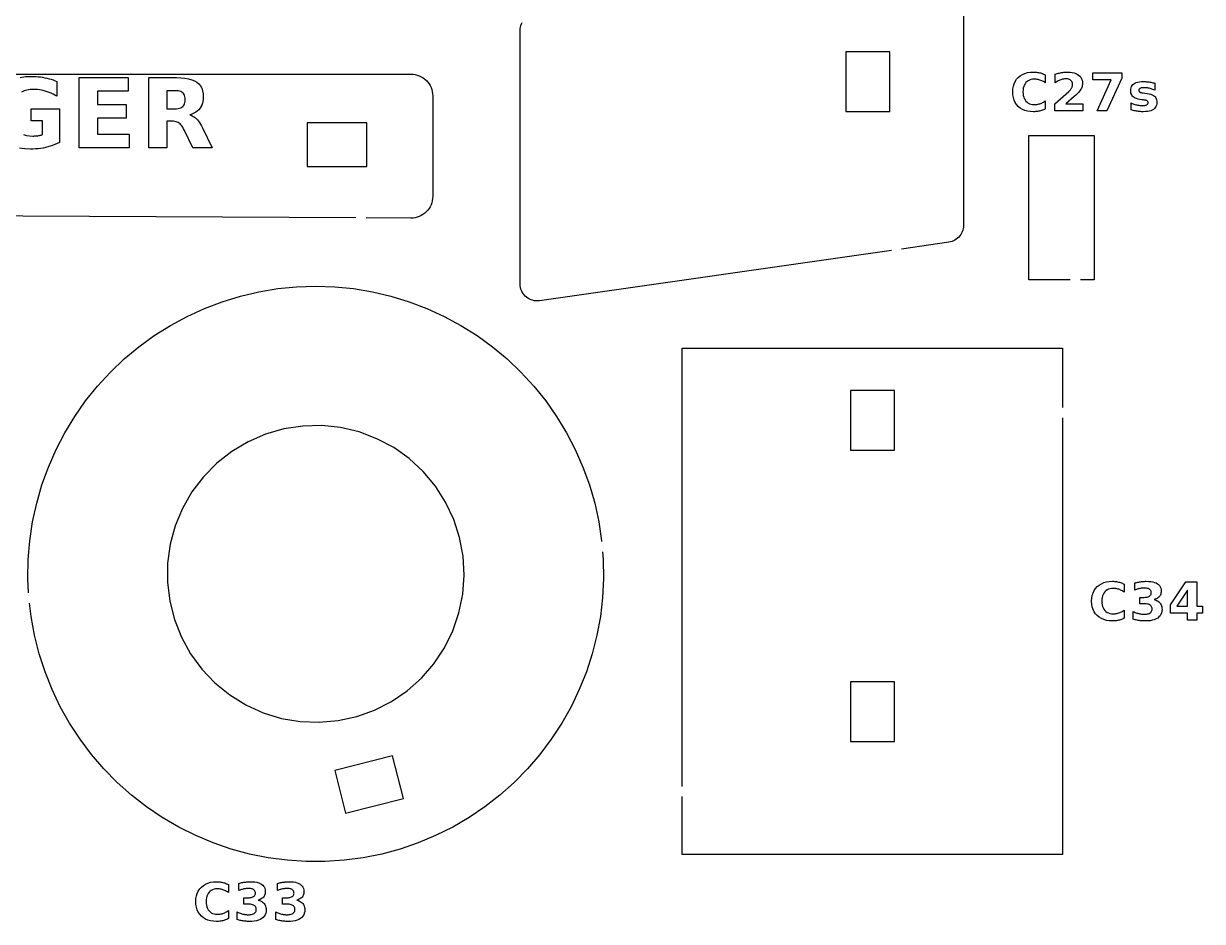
# Model space of a CAD drawing. Header units: millimetres. Extents: x 9 to 296, y 5 to 140.
# Drawn here: x 221.1 to 295.9, y 4.7 to 61.7 of the extents above; entities that cross this region are included whole.
import ezdxf

# ---------------------------------------------------------------- set-up
doc = ezdxf.new("R2010")
doc.units = ezdxf.units.MM
doc.layers.add('CUT', color=1, linetype='CONTINUOUS')
doc.layers.add('ENGRAVE', color=5, linetype='CONTINUOUS')

msp = doc.modelspace()

# ---------------------------------------------------------------- linework, layer by layer
at = {"layer": 'CUT', "color": 1}
for points in [[(280.775, 68.6761), (280.775, 48.8655), (280.7702, 48.765), (280.7556, 48.6637), (280.7315, 48.5642), (280.698, 48.4675), (280.6554, 48.3744), (280.6042, 48.2857), (280.5448, 48.2024), (280.4777, 48.125), (280.4036, 48.0544), (280.3231, 47.9912), (280.2369, 47.9359), (280.1459, 47.889), (280.0508, 47.8511), (279.9526, 47.8223), (279.8538, 47.8034), (276.8408, 47.3729)], [(276.1974, 47.281), (253.8502, 44.0885), (253.7442, 44.0788), (253.636, 44.0798), (253.5284, 44.0917), (253.4225, 44.1144), (253.3194, 44.1475), (253.2202, 44.1909), (253.1259, 44.244), (253.0374, 44.3064), (252.9556, 44.3773), (252.8814, 44.4561), (252.8154, 44.542), (252.7584, 44.6341), (252.711, 44.7314), (252.6736, 44.833), (252.6467, 44.9378), (252.6304, 45.0449), (252.625, 45.1511), (252.625, 61.2476), (252.6302, 61.3524), (252.6461, 61.4581), (252.6724, 61.5616), (252.7088, 61.6621), (252.755, 61.7584)], [(216.709, 58.475), (245.7018, 58.475), (245.8348, 58.4685), (245.9683, 58.4487), (246.0992, 58.4159), (246.2262, 58.3704), (246.3482, 58.3127), (246.464, 58.2433), (246.5723, 58.163), (246.6723, 58.0723), (246.763, 57.9723), (246.8433, 57.864), (246.9127, 57.7482), (246.9704, 57.6262), (247.0159, 57.4992), (247.0487, 57.3683), (247.0685, 57.2348), (247.075, 57.1018), (247.075, 50.7048), (247.0684, 50.5715), (247.0485, 50.4376), (247.0155, 50.3063), (246.9697, 50.1788), (246.9117, 50.0565), (246.8419, 49.9405), (246.761, 49.832), (246.6698, 49.7319), (246.5693, 49.6412), (246.4603, 49.5609), (246.3439, 49.4917), (246.2213, 49.4343), (246.0937, 49.3892), (245.9622, 49.3568), (245.8282, 49.3376), (245.6948, 49.3317), (242.8526, 49.3463)], [(287.55, 45.425), (284.925, 45.425), (284.925, 54.575), (289.075, 54.575), (289.075, 45.425), (288.2, 45.425)], [(242.2026, 49.3496), (170.2911, 49.7184)], [(221.4195, 25.5346), (221.3745, 26.4404), (221.3945, 27.6487), (221.4943, 28.853), (221.6734, 30.0481), (221.9312, 31.2288), (222.2664, 32.3898), (222.6776, 33.5262), (223.1631, 34.6329), (223.7206, 35.705), (224.3477, 36.738), (225.0418, 37.7273), (225.7997, 38.6686), (226.6181, 39.5577), (227.4936, 40.3908), (228.4222, 41.1642), (229.3998, 41.8745), (230.4223, 42.5186), (231.4851, 43.0938), (232.5836, 43.5975), (233.713, 44.0275), (234.8683, 44.3819), (236.0446, 44.6591), (237.2366, 44.858), (238.4391, 44.9777), (239.6469, 45.0177), (240.8547, 44.9778), (242.0572, 44.8581), (243.2492, 44.6592), (244.4255, 44.3819), (245.5808, 44.0276), (246.7102, 43.5976), (247.8087, 43.094), (248.8715, 42.5188), (249.894, 41.8747), (250.8717, 41.1643), (251.8003, 40.391), (252.6757, 39.5579), (253.4942, 38.6688), (254.2521, 37.7276), (254.9462, 36.7383), (255.5734, 35.7053), (256.1309, 34.6331), (256.6164, 33.5265), (257.0276, 32.3901), (257.3628, 31.2291), (257.6206, 30.0484), (257.7998, 28.8533), (257.8046, 28.7954)], [(262.925, 13.25), (262.925, 41.075), (287.075, 41.075), (287.075, 37.3)], [(287.075, 36.65), (287.075, 8.925), (262.925, 8.925), (262.925, 12.6)], [(257.8583, 28.1477), (257.8996, 27.649), (257.9196, 26.4407), (257.8597, 25.2337), (257.7201, 24.0333), (257.5016, 22.8448), (257.2049, 21.6733), (256.8315, 20.5239), (256.3829, 19.4018), (255.8611, 18.3118), (255.2685, 17.2586), (254.6075, 16.2469), (253.8812, 15.2811), (253.0925, 14.3654), (252.2451, 13.5039), (251.3426, 12.7002), (250.389, 11.9579), (249.3883, 11.2803), (248.3451, 10.6703), (247.2639, 10.1306), (246.1493, 9.6635), (245.0063, 9.2711), (243.8399, 8.9551), (242.6552, 8.7169), (241.4573, 8.5575), (240.2514, 8.4776), (239.043, 8.4776), (237.8371, 8.5575), (236.6392, 8.7169), (235.4545, 8.9551), (234.288, 9.271), (233.145, 9.6634), (232.0305, 10.1305), (230.9492, 10.6702), (229.906, 11.2802), (228.9054, 11.9578), (227.9517, 12.7), (227.0492, 13.5037), (226.2018, 14.3652), (225.4131, 15.2809), (224.6867, 16.2467), (224.0258, 17.2584), (223.4331, 18.3115), (222.9113, 19.4015), (222.4627, 20.5237), (222.0893, 21.673), (221.7926, 22.8445), (221.574, 24.033), (221.4747, 24.8873)]]:
    msp.add_lwpolyline(points, dxfattribs=at)
for points in [[(276.095, 59.895), (273.305, 59.895), (273.305, 56.105), (276.095, 56.105), (276.095, 59.895)], [(239.105, 52.605), (242.895, 52.605), (242.895, 55.395), (239.105, 55.395), (239.105, 52.605)], [(276.395, 34.605), (276.395, 38.395), (273.605, 38.395), (273.605, 34.605), (276.395, 34.605)], [(248.7835, 29.0564), (248.4126, 30.2058), (247.8978, 31.2982), (247.2475, 32.3159), (246.4724, 33.2421), (245.5852, 34.0615), (244.6006, 34.7608), (243.5346, 35.3284), (242.4047, 35.755), (241.2296, 36.0337), (240.0285, 36.1598), (238.8211, 36.1313), (237.6273, 35.9486), (236.4667, 35.6147), (235.3583, 35.1352), (234.3203, 34.5178), (233.3697, 33.7728), (232.5223, 32.9124), (231.7918, 31.9506), (231.1903, 30.9034), (230.7277, 29.7878), (230.4115, 28.6222), (230.247, 27.4258), (230.2368, 26.2181), (230.3811, 25.0191), (230.6776, 23.8483), (231.1214, 22.7251), (231.7051, 21.6678), (232.4193, 20.6939), (233.2521, 19.8193), (234.19, 19.0584), (235.2174, 18.4236), (236.3176, 17.9255), (237.4725, 17.5721), (238.663, 17.3693), (239.8697, 17.3205), (241.0728, 17.4263), (242.2524, 17.6851), (243.3893, 18.0926), (244.4647, 18.6422), (245.461, 19.3248), (246.3619, 20.1291), (247.1525, 21.0421), (247.8198, 22.0487), (248.353, 23.1323), (248.7432, 24.2753), (248.984, 25.4587), (249.0716, 26.6632), (249.0043, 27.8691), (248.7835, 29.0564)], [(276.395, 16.105), (276.395, 19.895), (273.605, 19.895), (273.605, 16.105), (276.395, 16.105)], [(240.8554, 14.2521), (241.5403, 11.5475), (245.2143, 12.4779), (244.5294, 15.1825), (240.8554, 14.2521)]]:
    msp.add_lwpolyline(points, close=True, dxfattribs=at)
at = {"layer": 'ENGRAVE', "color": 5}
for points in [[(285.8552, 56.2155), (285.7957, 56.1917), (285.7353, 56.1705), (285.6742, 56.1516), (285.6122, 56.1352), (285.5493, 56.1213), (285.4856, 56.1099), (285.4209, 56.101), (285.3554, 56.0947), (285.2889, 56.0909), (285.2216, 56.0896), (285.0262, 56.099), (284.8449, 56.1273), (284.6775, 56.1745), (284.5242, 56.2404), (284.3849, 56.3253), (284.2596, 56.429), (284.1512, 56.5488), (284.0625, 56.6821), (283.9935, 56.8288), (283.9443, 56.9889), (283.9147, 57.1624), (283.9048, 57.3494), (283.9147, 57.5369), (283.9443, 57.7108), (283.9935, 57.8712), (284.0625, 58.0181), (284.1512, 58.1515), (284.2596, 58.2714), (284.3849, 58.3751), (284.5242, 58.46), (284.6775, 58.5259), (284.8449, 58.5731), (285.0262, 58.6013), (285.2216, 58.6108), (285.2889, 58.6095), (285.3554, 58.6057), (285.4209, 58.5994), (285.4856, 58.5905), (285.5493, 58.5791), (285.6122, 58.5652), (285.6742, 58.5488), (285.7353, 58.5299), (285.7957, 58.5086), (285.8552, 58.4849), (285.914, 58.4587), (285.9719, 58.4301), (285.9719, 57.9272), (285.914, 57.965), (285.8563, 57.9993), (285.799, 58.0301), (285.7419, 58.0574), (285.685, 58.0811), (285.6285, 58.1013), (285.5715, 58.1182), (285.5136, 58.1321), (285.4547, 58.1428), (285.3948, 58.1505), (285.3339, 58.1551), (285.272, 58.1567), (285.1642, 58.1507), (285.0644, 58.1328), (284.9725, 58.103), (284.8886, 58.0612), (284.8127, 58.0075), (284.7447, 57.9418), (284.686, 57.8657), (284.638, 57.7805), (284.6006, 57.6863), (284.574, 57.583), (284.558, 57.4707), (284.5526, 57.3494), (284.558, 57.2285), (284.574, 57.1166), (284.6006, 57.0137), (284.638, 56.9197), (284.686, 56.8347), (284.7447, 56.7586), (284.8127, 56.6929), (284.8886, 56.6392), (284.9725, 56.5974), (285.0644, 56.5676), (285.1642, 56.5497), (285.272, 56.5437), (285.3339, 56.5453), (285.3948, 56.5499), (285.4547, 56.5576), (285.5136, 56.5683), (285.5715, 56.5821), (285.6285, 56.5991), (285.685, 56.6193), (285.7419, 56.643), (285.799, 56.6703), (285.8563, 56.7011), (285.914, 56.7354), (285.9719, 56.7732), (285.9719, 56.2703), (285.914, 56.2417), (285.8552, 56.2155)], [(288.3481, 56.1368), (286.5821, 56.1368), (286.5821, 56.5974), (287.4692, 57.3803), (287.507, 57.416), (287.5415, 57.4514), (287.5725, 57.4865), (287.6001, 57.5214), (287.6242, 57.556), (287.6449, 57.5903), (287.6623, 57.6247), (287.6766, 57.6595), (287.6877, 57.6948), (287.6956, 57.7306), (287.7003, 57.7668), (287.7019, 57.8035), (287.6987, 57.8586), (287.6892, 57.91), (287.6732, 57.9577), (287.6509, 58.0017), (287.6222, 58.042), (287.5872, 58.0785), (287.5468, 58.1104), (287.5022, 58.1364), (287.4535, 58.1567), (287.4005, 58.1711), (287.3434, 58.1798), (287.282, 58.1827), (287.2324, 58.181), (287.1812, 58.1758), (287.1286, 58.1671), (287.0744, 58.1549), (287.0186, 58.1392), (286.9613, 58.1201), (286.9026, 58.0975), (286.8425, 58.0715), (286.7811, 58.0421), (286.7183, 58.0094), (286.6541, 57.9732), (286.5886, 57.9337), (286.5886, 58.4675), (286.659, 58.4899), (286.7291, 58.5105), (286.799, 58.5292), (286.8686, 58.546), (286.9379, 58.561), (287.0069, 58.5742), (287.0756, 58.5853), (287.1438, 58.5945), (287.2116, 58.6016), (287.2789, 58.6067), (287.3458, 58.6098), (287.4122, 58.6108), (287.5522, 58.6054), (287.6814, 58.5894), (287.7998, 58.5628), (287.9073, 58.5254), (288.0041, 58.4774), (288.0901, 58.4187), (288.1639, 58.3505), (288.2244, 58.2739), (288.2714, 58.1888), (288.3049, 58.0954), (288.3251, 57.9935), (288.3318, 57.8832), (288.3289, 57.8178), (288.3204, 57.7538), (288.3061, 57.6914), (288.2862, 57.6304), (288.2606, 57.5709), (288.2292, 57.513), (288.1888, 57.4525), (288.1357, 57.3856), (288.0701, 57.3122), (287.992, 57.2323), (287.9012, 57.146), (287.7979, 57.0532), (287.2787, 56.5974), (288.3481, 56.5974), (288.3481, 56.1368)], [(290.8251, 58.2136), (289.8779, 56.1368), (289.2675, 56.1368), (290.1643, 58.1062), (288.9941, 58.1062), (288.9941, 58.5668), (290.8251, 58.5668), (290.8251, 58.2136)], [(225.7858, 56.5572), (227.6209, 56.5572), (227.6209, 55.6888), (225.7858, 55.6888), (225.7858, 54.6683), (227.803, 54.6683), (227.803, 53.8), (224.637, 53.8), (224.637, 58.255), (227.7373, 58.255), (227.7373, 57.3867), (225.7858, 57.3867), (225.7858, 56.5572)], [(231.0909, 58.2468), (231.3452, 58.2222), (231.5733, 58.1812), (231.7753, 58.1237), (231.9513, 58.0499), (232.1011, 57.9596), (232.2265, 57.8516), (232.329, 57.7245), (232.4088, 57.5784), (232.4658, 57.4132), (232.5, 57.229), (232.5114, 57.0256), (232.5055, 56.8828), (232.4877, 56.7488), (232.458, 56.6236), (232.4166, 56.5071), (232.3632, 56.3994), (232.298, 56.3005), (232.2209, 56.2102), (232.1318, 56.1281), (232.0306, 56.0544), (231.9174, 55.9889), (231.7922, 55.9317), (231.655, 55.8828), (231.7322, 55.8611), (231.8067, 55.8319), (231.8784, 55.7951), (231.9474, 55.7508), (232.0137, 55.699), (232.0772, 55.6396), (232.1395, 55.571), (232.202, 55.4916), (232.2648, 55.4013), (232.3279, 55.3001), (232.3912, 55.1881), (232.4547, 55.0652), (233.0783, 53.8), (231.8549, 53.8), (231.3118, 54.907), (231.257, 55.0126), (231.2019, 55.1063), (231.1466, 55.1883), (231.091, 55.2585), (231.0352, 55.3169), (230.9791, 55.3636), (230.9198, 55.401), (230.8543, 55.4316), (230.7826, 55.4553), (230.7046, 55.4723), (230.6204, 55.4825), (230.53, 55.4859), (230.2048, 55.4859), (230.2048, 53.8), (229.056, 53.8), (229.056, 58.255), (230.8105, 58.255), (231.0909, 58.2468)], [(292.8658, 57.485), (292.8045, 57.5078), (292.744, 57.5284), (292.6841, 57.5469), (292.625, 57.5631), (292.5665, 57.5772), (292.509, 57.5892), (292.4526, 57.5989), (292.3973, 57.6065), (292.343, 57.612), (292.2899, 57.6152), (292.2378, 57.6163), (292.1848, 57.6152), (292.1366, 57.6117), (292.0931, 57.6059), (292.0544, 57.5979), (292.0204, 57.5875), (291.9912, 57.5748), (291.9666, 57.5597), (291.9464, 57.5422), (291.9308, 57.5221), (291.9196, 57.4996), (291.9129, 57.4746), (291.9106, 57.447), (291.9123, 57.4246), (291.9174, 57.404), (291.9259, 57.3852), (291.9378, 57.3682), (291.953, 57.353), (291.9717, 57.3396), (291.9947, 57.3277), (292.0231, 57.3168), (292.0569, 57.3071), (292.0961, 57.2984), (292.1406, 57.2908), (292.1906, 57.2843), (292.2931, 57.2696), (292.4342, 57.2486), (292.559, 57.2235), (292.6675, 57.1944), (292.7597, 57.1611), (292.8356, 57.1238), (292.8953, 57.0825), (292.9426, 57.0349), (292.9812, 56.9792), (293.0113, 56.9152), (293.0328, 56.843), (293.0457, 56.7626), (293.0499, 56.6739), (293.044, 56.5808), (293.0261, 56.4958), (292.9962, 56.4188), (292.9545, 56.3499), (292.9007, 56.289), (292.8351, 56.2361), (292.7576, 56.1913), (292.6684, 56.1547), (292.5674, 56.1262), (292.4546, 56.1059), (292.3301, 56.0937), (292.1938, 56.0896), (292.1333, 56.0904), (292.072, 56.0928), (292.0101, 56.0967), (291.9475, 56.1023), (291.8842, 56.1094), (291.8203, 56.1181), (291.7557, 56.1284), (291.6905, 56.1403), (291.6248, 56.1537), (291.5584, 56.1687), (291.4915, 56.1854), (291.424, 56.2035), (291.424, 56.6463), (291.4823, 56.6192), (291.5411, 56.5945), (291.6004, 56.5722), (291.6602, 56.5522), (291.7204, 56.5346), (291.7812, 56.5193), (291.8424, 56.5064), (291.9039, 56.4958), (291.9658, 56.4876), (292.0279, 56.4817), (292.0904, 56.4782), (292.1531, 56.477), (292.2078, 56.4783), (292.2577, 56.4822), (292.3029, 56.4888), (292.3434, 56.498), (292.3792, 56.5098), (292.4103, 56.5242), (292.4367, 56.5412), (292.4582, 56.5607), (292.475, 56.5828), (292.487, 56.6074), (292.4942, 56.6345), (292.4966, 56.6642), (292.4949, 56.6891), (292.49, 56.7118), (292.4817, 56.7323), (292.4702, 56.7506), (292.4553, 56.7667), (292.4372, 56.7805), (292.4141, 56.7928), (292.3844, 56.8041), (292.3482, 56.8145), (292.3055, 56.8239), (292.2562, 56.8324), (292.2003, 56.8399), (292.0978, 56.853), (291.9746, 56.8715), (291.8643, 56.8947), (291.767, 56.9225), (291.6826, 56.955), (291.6111, 56.992), (291.5526, 57.0336), (291.5048, 57.0814), (291.4657, 57.1367), (291.4354, 57.1996), (291.4137, 57.2702), (291.4006, 57.3483), (291.3963, 57.434), (291.4018, 57.5264), (291.4184, 57.6105), (291.4459, 57.6863), (291.4846, 57.7538), (291.5342, 57.8129), (291.5949, 57.8637), (291.6669, 57.9065), (291.7508, 57.9415), (291.8463, 57.9687), (291.9537, 57.9881), (292.0728, 57.9998), (292.2036, 58.0037), (292.2578, 58.003), (292.3128, 58.001), (292.3688, 57.9976), (292.4257, 57.9928), (292.4834, 57.9867), (292.5421, 57.9793), (292.6021, 57.9704), (292.6638, 57.9599), (292.7273, 57.9479), (292.7924, 57.9344), (292.8593, 57.9194), (292.9279, 57.9028), (292.9279, 57.4601), (292.8658, 57.485)], [(231.148, 56.3729), (231.2059, 56.4139), (231.2538, 56.4635), (231.2929, 56.5227), (231.3234, 56.5915), (231.3452, 56.6699), (231.3582, 56.7579), (231.3626, 56.8556), (231.3582, 56.9522), (231.3452, 57.0392), (231.3234, 57.1167), (231.2929, 57.1845), (231.2538, 57.2426), (231.2059, 57.2912), (231.148, 57.3313), (231.0788, 57.3642), (230.9982, 57.3897), (230.9062, 57.4079), (230.8029, 57.4189), (230.6882, 57.4225), (230.2048, 57.4225), (230.2048, 56.2797), (230.6882, 56.2797), (230.8029, 56.2834), (230.9062, 56.2946), (230.9982, 56.3132), (231.0788, 56.3393), (231.148, 56.3729)], [(290.9252, 23.9048), (290.8664, 23.8787), (290.8069, 23.8549), (290.7465, 23.8336), (290.6854, 23.8148), (290.6234, 23.7984), (290.5605, 23.7844), (290.4968, 23.7731), (290.4321, 23.7642), (290.3666, 23.7579), (290.3001, 23.7541), (290.2327, 23.7528), (290.0374, 23.7622), (289.856, 23.7905), (289.6887, 23.8376), (289.5354, 23.9036), (289.3961, 23.9885), (289.2708, 24.0922), (289.1624, 24.212), (289.0737, 24.3452), (289.0047, 24.4919), (288.9554, 24.6521), (288.9259, 24.8256), (288.916, 25.0126), (288.9259, 25.2), (288.9554, 25.374), (289.0047, 25.5344), (289.0737, 25.6813), (289.1624, 25.8147), (289.2708, 25.9346), (289.3961, 26.0383), (289.5354, 26.1231), (289.6887, 26.1891), (289.856, 26.2363), (290.0374, 26.2645), (290.2327, 26.274), (290.3001, 26.2727), (290.3666, 26.2689), (290.4321, 26.2626), (290.4968, 26.2537), (290.5605, 26.2423), (290.6234, 26.2284), (290.6854, 26.212), (290.7465, 26.1931), (290.8069, 26.1718), (290.8664, 26.1481), (290.9252, 26.1219), (290.9831, 26.0933), (290.9831, 25.5904), (290.9252, 25.6282), (290.8675, 25.6625), (290.8101, 25.6933), (290.753, 25.7206), (290.6962, 25.7443), (290.6396, 25.7645), (290.5827, 25.7814), (290.5248, 25.7953), (290.4659, 25.806), (290.406, 25.8137), (290.3451, 25.8183), (290.2832, 25.8199), (290.1754, 25.8139), (290.0756, 25.796), (289.9837, 25.7661), (289.8998, 25.7244), (289.8239, 25.6707), (289.7559, 25.605), (289.6972, 25.5289), (289.6492, 25.4437), (289.6118, 25.3495), (289.5851, 25.2462), (289.5691, 25.1339), (289.5638, 25.0126), (289.5691, 24.8917), (289.5851, 24.7798), (289.6118, 24.6769), (289.6492, 24.5829), (289.6972, 24.4978), (289.7559, 24.4217), (289.8239, 24.3561), (289.8998, 24.3024), (289.9837, 24.2606), (290.0756, 24.2308), (290.1754, 24.2129), (290.2832, 24.2069), (290.3451, 24.2084), (290.406, 24.213), (290.4659, 24.2207), (290.5248, 24.2315), (290.5827, 24.2453), (290.6396, 24.2622), (290.6962, 24.2824), (290.753, 24.3062), (290.8101, 24.3334), (290.8675, 24.3642), (290.9252, 24.3986), (290.9831, 24.4364), (290.9831, 23.9335), (290.9252, 23.9048)], [(293.0331, 25.0575), (293.0986, 25.0233), (293.1576, 24.984), (293.21, 24.9394), (293.2559, 24.8897), (293.2949, 24.835), (293.3269, 24.7755), (293.3517, 24.7113), (293.3695, 24.6423), (293.3801, 24.5686), (293.3837, 24.4901), (293.376, 24.3745), (293.3529, 24.2685), (293.3145, 24.1721), (293.2607, 24.0854), (293.1915, 24.0083), (293.107, 23.9408), (293.0077, 23.8833), (292.8943, 23.8363), (292.7668, 23.7998), (292.6252, 23.7737), (292.4695, 23.758), (292.2997, 23.7528), (292.2373, 23.7536), (292.1748, 23.7561), (292.1123, 23.7603), (292.0497, 23.7662), (291.9872, 23.7737), (291.9245, 23.7829), (291.862, 23.7938), (291.7996, 23.8063), (291.7375, 23.8205), (291.6757, 23.8364), (291.614, 23.854), (291.5526, 23.8732), (291.5526, 24.3566), (291.6111, 24.3285), (291.6695, 24.3028), (291.7278, 24.2795), (291.7859, 24.2586), (291.8439, 24.2401), (291.9017, 24.224), (291.9593, 24.2103), (292.0167, 24.1991), (292.0736, 24.1904), (292.1303, 24.1842), (292.1867, 24.1805), (292.2427, 24.1792), (292.3225, 24.1816), (292.3958, 24.1888), (292.4626, 24.2008), (292.523, 24.2176), (292.5769, 24.2391), (292.6244, 24.2655), (292.6649, 24.2963), (292.6981, 24.3313), (292.7239, 24.3705), (292.7423, 24.4138), (292.7533, 24.4613), (292.757, 24.5129), (292.7533, 24.566), (292.7419, 24.6146), (292.7231, 24.6588), (292.6966, 24.6984), (292.6627, 24.7336), (292.6211, 24.7644), (292.5722, 24.7905), (292.5161, 24.8118), (292.4529, 24.8284), (292.3824, 24.8403), (292.3048, 24.8474), (292.2199, 24.8498), (291.9693, 24.8498), (291.9693, 25.2535), (292.2329, 25.2535), (292.3083, 25.2555), (292.3769, 25.2617), (292.4388, 25.272), (292.4941, 25.2864), (292.5426, 25.3049), (292.5845, 25.3275), (292.6198, 25.3543), (292.6487, 25.3855), (292.6712, 25.4209), (292.6872, 25.4606), (292.6969, 25.5046), (292.7001, 25.5529), (292.6969, 25.5978), (292.6876, 25.6392), (292.672, 25.677), (292.6502, 25.7113), (292.6221, 25.7421), (292.5878, 25.7694), (292.5477, 25.7928), (292.5026, 25.8119), (292.4523, 25.8268), (292.3968, 25.8374), (292.3362, 25.8438), (292.2704, 25.8459), (292.2198, 25.8449), (292.1691, 25.8421), (292.1182, 25.8374), (292.0671, 25.8307), (292.0158, 25.8222), (291.9644, 25.8117), (291.9129, 25.7994), (291.8615, 25.7853), (291.8102, 25.7694), (291.7589, 25.7517), (291.7078, 25.7321), (291.6568, 25.7108), (291.6568, 26.1698), (291.7185, 26.1864), (291.7801, 26.2016), (291.8415, 26.2154), (291.9027, 26.2277), (291.9638, 26.2385), (292.0246, 26.2479), (292.0852, 26.2559), (292.1454, 26.2624), (292.2053, 26.2674), (292.2648, 26.2711), (292.3239, 26.2732), (292.3827, 26.274), (292.5339, 26.2696), (292.6719, 26.2567), (292.7967, 26.2351), (292.9082, 26.2049), (293.0065, 26.166), (293.0915, 26.1185), (293.1634, 26.0623), (293.2222, 25.9974), (293.2679, 25.9238), (293.3006, 25.8415), (293.3202, 25.7504), (293.3267, 25.6506), (293.3236, 25.5817), (293.3142, 25.517), (293.2986, 25.4567), (293.2768, 25.4007), (293.2487, 25.3489), (293.2144, 25.3015), (293.174, 25.2584), (293.1276, 25.2198), (293.0752, 25.1857), (293.0169, 25.1561), (292.9526, 25.1309), (292.8824, 25.1102), (292.961, 25.0865), (293.0331, 25.0575)], [(295.9486, 24.6968), (295.9486, 24.2427), (295.602, 24.2427), (295.602, 23.8), (295.0095, 23.8), (295.0095, 24.2427), (293.932, 24.2427), (293.932, 24.7798), (294.9053, 26.23), (295.602, 26.23), (295.602, 24.6968), (295.9486, 24.6968)], [(295.0095, 25.7141), (294.3227, 24.6968), (295.0095, 24.6968), (295.0095, 25.7141)], [(234.0442, 4.8287), (233.9855, 4.8025), (233.926, 4.7788), (233.8656, 4.7575), (233.8044, 4.7386), (233.7425, 4.7222), (233.6796, 4.7083), (233.6159, 4.6969), (233.5512, 4.6881), (233.4857, 4.6817), (233.4192, 4.6779), (233.3518, 4.6767), (233.1565, 4.6861), (232.9751, 4.7144), (232.8078, 4.7615), (232.6545, 4.8275), (232.5152, 4.9123), (232.3899, 5.016), (232.2815, 5.1358), (232.1928, 5.2691), (232.1238, 5.4158), (232.0745, 5.5759), (232.045, 5.7495), (232.0351, 5.9364), (232.045, 6.1239), (232.0745, 6.2978), (232.1238, 6.4583), (232.1928, 6.6052), (232.2815, 6.7386), (232.3899, 6.8585), (232.5152, 6.9622), (232.6545, 7.047), (232.8078, 7.113), (232.9751, 7.1601), (233.1565, 7.1884), (233.3518, 7.1978), (233.4192, 7.1966), (233.4857, 7.1928), (233.5512, 7.1864), (233.6159, 7.1776), (233.6796, 7.1662), (233.7425, 7.1522), (233.8044, 7.1358), (233.8656, 7.117), (233.926, 7.0957), (233.9855, 7.0719), (234.0442, 7.0458), (234.1022, 7.0172), (234.1022, 6.5142), (234.0442, 6.5521), (233.9866, 6.5864), (233.9292, 6.6172), (233.8721, 6.6444), (233.8153, 6.6682), (233.7587, 6.6884), (233.7018, 6.7053), (233.6439, 6.7191), (233.585, 6.7299), (233.5251, 6.7376), (233.4642, 6.7422), (233.4023, 6.7437), (233.2945, 6.7377), (233.1947, 6.7198), (233.1028, 6.69), (233.0189, 6.6482), (232.9429, 6.5945), (232.8749, 6.5289), (232.8163, 6.4527), (232.7682, 6.3676), (232.7309, 6.2733), (232.7042, 6.1701), (232.6882, 6.0578), (232.6829, 5.9364), (232.6882, 5.8156), (232.7042, 5.7037), (232.7309, 5.6007), (232.7682, 5.5067), (232.8163, 5.4217), (232.8749, 5.3456), (232.9429, 5.28), (233.0189, 5.2262), (233.1028, 5.1845), (233.1947, 5.1546), (233.2945, 5.1367), (233.4023, 5.1308), (233.4642, 5.1323), (233.5251, 5.1369), (233.585, 5.1446), (233.6439, 5.1554), (233.7018, 5.1692), (233.7587, 5.1861), (233.8153, 5.2063), (233.8721, 5.23), (233.9292, 5.2573), (233.9866, 5.2881), (234.0442, 5.3224), (234.1022, 5.3603), (234.1022, 4.8573), (234.0442, 4.8287)], [(236.1522, 5.9814), (236.2177, 5.9472), (236.2767, 5.9078), (236.3291, 5.8633), (236.375, 5.8135), (236.414, 5.7588), (236.446, 5.6993), (236.4708, 5.6351), (236.4885, 5.5661), (236.4992, 5.4924), (236.5027, 5.414), (236.4951, 5.2983), (236.472, 5.1923), (236.4336, 5.096), (236.3798, 5.0092), (236.3106, 4.9321), (236.2261, 4.8646), (236.1268, 4.8072), (236.0134, 4.7602), (235.8859, 4.7237), (235.7443, 4.6975), (235.5886, 4.6819), (235.4188, 4.6767), (235.3563, 4.6775), (235.2939, 4.68), (235.2314, 4.6842), (235.1688, 4.69), (235.1062, 4.6976), (235.0436, 4.7068), (234.981, 4.7176), (234.9187, 4.7302), (234.8566, 4.7444), (234.7948, 4.7603), (234.7331, 4.7779), (234.6717, 4.7971), (234.6717, 5.2805), (234.7302, 5.2524), (234.7886, 5.2267), (234.8469, 5.2034), (234.905, 5.1825), (234.963, 5.164), (235.0208, 5.1478), (235.0784, 5.1342), (235.1357, 5.123), (235.1927, 5.1143), (235.2494, 5.1081), (235.3058, 5.1043), (235.3618, 5.1031), (235.4416, 5.1055), (235.5149, 5.1127), (235.5817, 5.1247), (235.6421, 5.1414), (235.696, 5.163), (235.7435, 5.1894), (235.784, 5.2202), (235.8172, 5.2552), (235.843, 5.2943), (235.8614, 5.3376), (235.8724, 5.3851), (235.8761, 5.4367), (235.8723, 5.4898), (235.861, 5.5385), (235.8421, 5.5826), (235.8157, 5.6223), (235.7817, 5.6575), (235.7402, 5.6882), (235.6913, 5.7143), (235.6352, 5.7357), (235.572, 5.7523), (235.5015, 5.7642), (235.4238, 5.7713), (235.339, 5.7737), (235.0884, 5.7737), (235.0884, 6.1773), (235.352, 6.1773), (235.4274, 6.1794), (235.496, 6.1855), (235.5579, 6.1958), (235.6132, 6.2102), (235.6617, 6.2287), (235.7036, 6.2514), (235.7389, 6.2782), (235.7678, 6.3093), (235.7903, 6.3447), (235.8063, 6.3845), (235.8159, 6.4285), (235.8192, 6.4768), (235.816, 6.5217), (235.8067, 6.5631), (235.7911, 6.6009), (235.7692, 6.6352), (235.7412, 6.666), (235.7068, 6.6933), (235.6668, 6.7166), (235.6217, 6.7358), (235.5713, 6.7506), (235.5159, 6.7613), (235.4552, 6.7676), (235.3895, 6.7698), (235.3389, 6.7688), (235.2882, 6.766), (235.2373, 6.7612), (235.1862, 6.7546), (235.1349, 6.746), (235.0835, 6.7356), (235.032, 6.7233), (234.9806, 6.7092), (234.9293, 6.6933), (234.878, 6.6755), (234.8269, 6.656), (234.7759, 6.6347), (234.7759, 7.0936), (234.8376, 7.1103), (234.8992, 7.1255), (234.9606, 7.1392), (235.0218, 7.1515), (235.0828, 7.1624), (235.1437, 7.1718), (235.2043, 7.1797), (235.2645, 7.1862), (235.3244, 7.1913), (235.3839, 7.1949), (235.443, 7.1971), (235.5018, 7.1978), (235.653, 7.1935), (235.791, 7.1805), (235.9158, 7.159), (236.0273, 7.1287), (236.1256, 7.0899), (236.2106, 7.0424), (236.2825, 6.9862), (236.3413, 6.9213), (236.387, 6.8477), (236.4196, 6.7653), (236.4392, 6.6742), (236.4458, 6.5744), (236.4427, 6.5055), (236.4333, 6.4409), (236.4177, 6.3806), (236.3959, 6.3245), (236.3678, 6.2728), (236.3335, 6.2253), (236.2931, 6.1823), (236.2467, 6.1437), (236.1943, 6.1096), (236.136, 6.0799), (236.0717, 6.0548), (236.0014, 6.0341), (236.0801, 6.0103), (236.1522, 5.9814)], [(238.6048, 5.9814), (238.6704, 5.9472), (238.7294, 5.9078), (238.7818, 5.8633), (238.8276, 5.8135), (238.8667, 5.7588), (238.8986, 5.6993), (238.9235, 5.6351), (238.9412, 5.5661), (238.9519, 5.4924), (238.9554, 5.414), (238.9477, 5.2983), (238.9247, 5.1923), (238.8862, 5.096), (238.8324, 5.0092), (238.7633, 4.9321), (238.6787, 4.8646), (238.5794, 4.8072), (238.466, 4.7602), (238.3386, 4.7237), (238.197, 4.6975), (238.0412, 4.6819), (237.8714, 4.6767), (237.809, 4.6775), (237.7466, 4.68), (237.6841, 4.6842), (237.6215, 4.69), (237.5589, 4.6976), (237.4963, 4.7068), (237.4337, 4.7176), (237.3714, 4.7302), (237.3093, 4.7444), (237.2474, 4.7603), (237.1858, 4.7779), (237.1244, 4.7971), (237.1244, 5.2805), (237.1829, 5.2524), (237.2413, 5.2267), (237.2995, 5.2034), (237.3576, 5.1825), (237.4156, 5.164), (237.4735, 5.1478), (237.5311, 5.1342), (237.5884, 5.123), (237.6454, 5.1143), (237.7021, 5.1081), (237.7584, 5.1043), (237.8145, 5.1031), (237.8942, 5.1055), (237.9675, 5.1127), (238.0344, 5.1247), (238.0948, 5.1414), (238.1487, 5.163), (238.1961, 5.1894), (238.2367, 5.2202), (238.2698, 5.2552), (238.2956, 5.2943), (238.314, 5.3376), (238.3251, 5.3851), (238.3288, 5.4367), (238.325, 5.4898), (238.3137, 5.5385), (238.2948, 5.5826), (238.2684, 5.6223), (238.2344, 5.6575), (238.1929, 5.6882), (238.144, 5.7143), (238.0879, 5.7357), (238.0246, 5.7523), (237.9542, 5.7642), (237.8765, 5.7713), (237.7917, 5.7737), (237.541, 5.7737), (237.541, 6.1773), (237.8047, 6.1773), (237.88, 6.1794), (237.9487, 6.1855), (238.0106, 6.1958), (238.0658, 6.2102), (238.1144, 6.2287), (238.1563, 6.2514), (238.1916, 6.2782), (238.2205, 6.3093), (238.2429, 6.3447), (238.259, 6.3845), (238.2686, 6.4285), (238.2718, 6.4768), (238.2687, 6.5217), (238.2593, 6.5631), (238.2437, 6.6009), (238.2219, 6.6352), (238.1938, 6.666), (238.1595, 6.6933), (238.1195, 6.7166), (238.0743, 6.7358), (238.024, 6.7506), (237.9685, 6.7613), (237.9079, 6.7676), (237.8421, 6.7698), (237.7916, 6.7688), (237.7409, 6.766), (237.69, 6.7612), (237.6389, 6.7546), (237.5876, 6.746), (237.5361, 6.7356), (237.4846, 6.7233), (237.4332, 6.7092), (237.3819, 6.6933), (237.3307, 6.6755), (237.2796, 6.656), (237.2285, 6.6347), (237.2285, 7.0936), (237.2903, 7.1103), (237.3519, 7.1255), (237.4133, 7.1392), (237.4745, 7.1515), (237.5355, 7.1624), (237.5964, 7.1718), (237.6569, 7.1797), (237.7172, 7.1862), (237.777, 7.1913), (237.8365, 7.1949), (237.8957, 7.1971), (237.9544, 7.1978), (238.1057, 7.1935), (238.2437, 7.1805), (238.3685, 7.159), (238.48, 7.1287), (238.5782, 7.0899), (238.6633, 7.0424), (238.7351, 6.9862), (238.7939, 6.9213), (238.8397, 6.8477), (238.8723, 6.7653), (238.8919, 6.6742), (238.8984, 6.5744), (238.8953, 6.5055), (238.886, 6.4409), (238.8704, 6.3806), (238.8485, 6.3245), (238.8205, 6.2728), (238.7861, 6.2253), (238.7457, 6.1823), (238.6993, 6.1437), (238.647, 6.1096), (238.5887, 6.0799), (238.5244, 6.0548), (238.4541, 6.0341), (238.5328, 6.0103), (238.6048, 5.9814)]]:
    msp.add_lwpolyline(points, close=True, dxfattribs=at)
for points in [[(220.8831, 58.267), (221.2263, 58.3184), (221.5966, 58.3356), (221.7438, 58.3333), (221.8889, 58.3263), (222.0319, 58.3147), (222.1728, 58.2985), (222.3117, 58.2776), (222.4485, 58.252), (222.583, 58.222), (222.7149, 58.1874), (222.8443, 58.1483), (222.971, 58.1048), (223.0952, 58.0568), (223.2169, 58.0044), (223.2169, 57.0823), (223.0927, 57.15), (222.9687, 57.2116), (222.845, 57.2673), (222.7215, 57.3171), (222.5983, 57.3608), (222.4754, 57.3986), (222.3525, 57.4305), (222.2295, 57.4567), (222.1065, 57.477), (221.9834, 57.4915), (221.8601, 57.5002), (221.7368, 57.5031), (221.5168, 57.4924), (221.3143, 57.4605), (221.1292, 57.4072), (220.9617, 57.3327)], [(221.099, 54.6422), (221.277, 54.5888), (221.4717, 54.5567), (221.6831, 54.546), (221.7421, 54.5466), (221.7997, 54.5485), (221.8558, 54.5516), (221.9106, 54.5559), (221.9639, 54.5615), (222.0158, 54.5684), (222.0662, 54.5765), (222.1148, 54.5861), (222.1617, 54.5971), (222.2068, 54.6095), (222.2502, 54.6233), (222.2919, 54.6385), (222.2919, 55.5038), (221.5906, 55.5038), (221.5906, 56.2737), (223.381, 56.2737), (223.381, 54.1312), (223.2369, 54.0645), (223.0909, 54.0036), (222.9431, 53.9485), (222.7935, 53.8991), (222.7935, 53.8991), (222.6421, 53.8556), (222.4888, 53.8179), (222.3338, 53.786), (222.1771, 53.7599), (222.0188, 53.7396), (221.8589, 53.7251), (221.6972, 53.7164), (221.5339, 53.7135), (221.1758, 53.7307), (220.8433, 53.7826)]]:
    msp.add_lwpolyline(points, dxfattribs=at)

doc.saveas('drawing.dxf')
